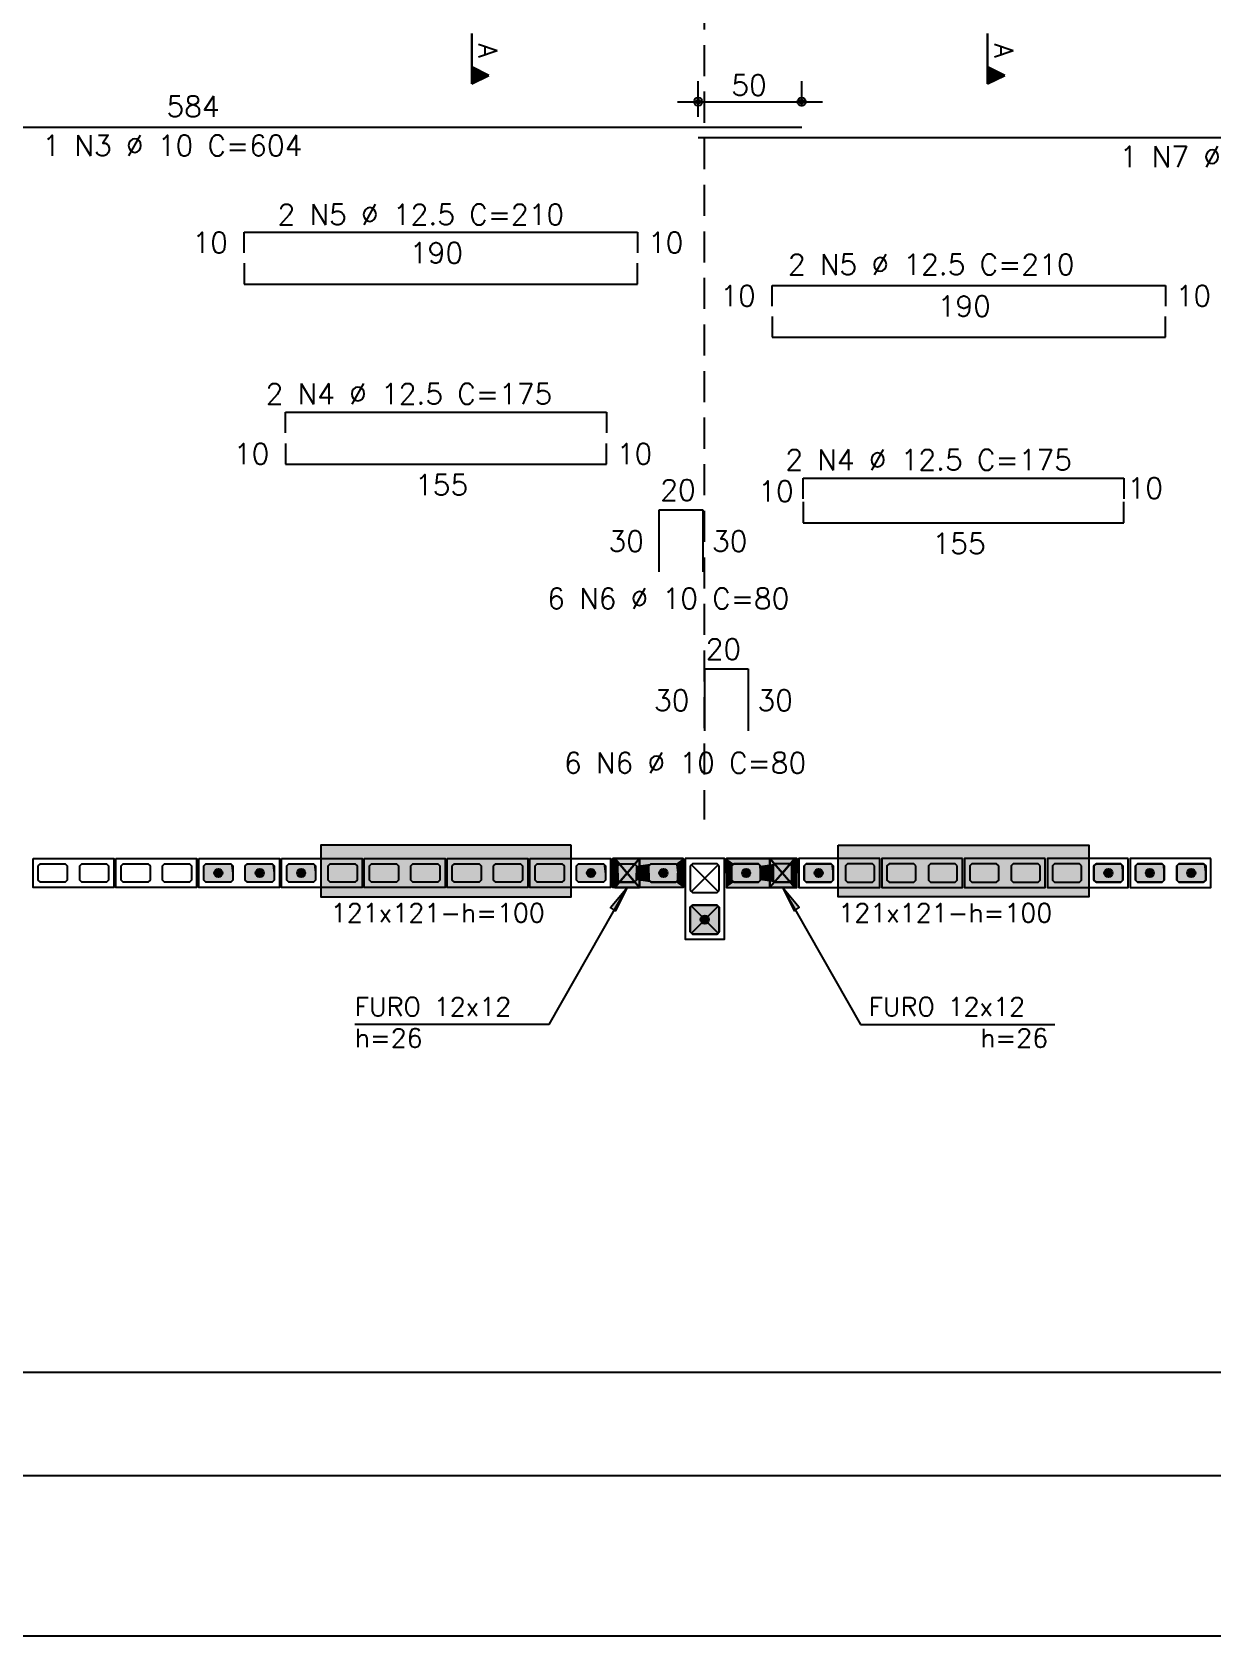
# Model space of a CAD drawing. Extents: x -2 to 121, y -2 to 61.
# Drawn here: x 11.34 to 22.74, y -1.55 to 13.95 of the extents above; entities that cross this region are included whole.
import ezdxf

# ---------------------------------------------------------------- set-up
doc = ezdxf.new("R2010")
doc.units = 0
doc.header["$MEASUREMENT"] = 0
doc.linetypes.add('ESTILO_TQS_0001', pattern=[0.45, 0.3, -0.15])
doc.linetypes.add('HIDDEN', pattern=[0.375, 0.25, -0.125])
doc.layers.get('Defpoints').update_dxf_attribs({"linetype": 'CONTINUOUS'})
for name, color, linetype in [('ARQ_FOLHA', 7, 'CONTINUOUS'), ('PENA_01', 1, 'CONTINUOUS'), ('PENA_02', 2, 'CONTINUOUS'), ('PENA_03', 3, 'CONTINUOUS'), ('PENA_05', 5, 'CONTINUOUS'), ('PENA_09', 254, 'CONTINUOUS'), ('PENA_11', 252, 'CONTINUOUS'), ('PENA_21', 100, 'CONTINUOUS'), ('PENA_23', 50, 'CONTINUOUS')]:
    doc.layers.add(name, color=color, linetype=linetype)
doc.styles.get("Standard").update_dxf_attribs({"font": 'ROMANS.SHX'})

msp = doc.modelspace()

# ---------------------------------------------------------------- linework, layer by layer
at = {"layer": 'ARQ_FOLHA', "color": 1}
for points in [[(0, -0.002497), (118.9, -0.002497), (118.9, 59.397503), (0, 59.397503)], [(2.5, 0.997503), (117.9, 0.997503), (117.9, 58.397503), (2.5, 58.397503)]]:
    msp.add_lwpolyline(points, close=True, dxfattribs=at)
at = {"layer": 'Defpoints', "color": 8, "linetype": 'HIDDEN', "ltscale": 100}
msp.add_lwpolyline([(-1.95, 60.947503), (-1.95, -1.552497), (120.85, -1.552497), (120.85, 60.947503)], close=True, dxfattribs=at)
at = {"layer": 'PENA_01', "linetype": 'ESTILO_TQS_0001'}
msp.add_line((17.83001, 19.220331), (17.83001, 6.337999), dxfattribs=at)
at = {"layer": 'PENA_01', "linetype": 'Continuous'}
for p, q in [((17.773689, 13.127759), (17.773689, 13.473096)), ((18.773652, 13.227802), (18.773652, 13.473096)), ((17.573689, 13.273096), (18.973652, 13.273096)), ((17.967634, 5.899902), (17.707634, 5.639902)), ((17.967634, 5.639902), (17.707634, 5.899902)), ((17.967634, 5.239902), (17.707634, 5.499902)), ((17.967634, 5.499902), (17.707634, 5.239902))]:
    msp.add_line(p, q, dxfattribs=at)
for points in [[(11.397634, 5.889902), (11.417634, 5.909902), (11.657634, 5.909902), (11.677634, 5.889902), (11.677634, 5.749902), (11.657634, 5.729902), (11.417634, 5.729902), (11.397634, 5.749902), (11.397634, 5.889902)], [(11.797634, 5.889902), (11.817634, 5.909902), (12.057634, 5.909902), (12.077634, 5.889902), (12.077634, 5.749902), (12.057634, 5.729902), (11.817634, 5.729902), (11.797634, 5.749902), (11.797634, 5.889902)], [(12.197634, 5.889902), (12.217634, 5.909902), (12.457634, 5.909902), (12.477634, 5.889902), (12.477634, 5.749902), (12.457634, 5.729902), (12.217634, 5.729902), (12.197634, 5.749902), (12.197634, 5.889902)], [(12.597634, 5.889902), (12.617634, 5.909902), (12.857634, 5.909902), (12.877634, 5.889902), (12.877634, 5.749902), (12.857634, 5.729902), (12.617634, 5.729902), (12.597634, 5.749902), (12.597634, 5.889902)], [(12.997634, 5.889902), (13.017634, 5.909902), (13.257634, 5.909902), (13.277634, 5.889902), (13.277634, 5.749902), (13.257634, 5.729902), (13.017634, 5.729902), (12.997634, 5.749902), (12.997634, 5.889902)], [(13.397634, 5.889902), (13.417634, 5.909902), (13.657634, 5.909902), (13.677634, 5.889902), (13.677634, 5.749902), (13.657634, 5.729902), (13.417634, 5.729902), (13.397634, 5.749902), (13.397634, 5.889902)], [(13.797634, 5.889902), (13.817634, 5.909902), (14.057634, 5.909902), (14.077634, 5.889902), (14.077634, 5.749902), (14.057634, 5.729902), (13.817634, 5.729902), (13.797634, 5.749902), (13.797634, 5.889902)], [(14.197634, 5.889902), (14.217634, 5.909902), (14.457634, 5.909902), (14.477634, 5.889902), (14.477634, 5.749902), (14.457634, 5.729902), (14.217634, 5.729902), (14.197634, 5.749902), (14.197634, 5.889902)], [(14.597634, 5.889902), (14.617634, 5.909902), (14.857634, 5.909902), (14.877634, 5.889902), (14.877634, 5.749902), (14.857634, 5.729902), (14.617634, 5.729902), (14.597634, 5.749902), (14.597634, 5.889902)], [(14.997634, 5.889902), (15.017634, 5.909902), (15.257634, 5.909902), (15.277634, 5.889902), (15.277634, 5.749902), (15.257634, 5.729902), (15.017634, 5.729902), (14.997634, 5.749902), (14.997634, 5.889902)], [(15.397634, 5.889902), (15.417634, 5.909902), (15.657634, 5.909902), (15.677634, 5.889902), (15.677634, 5.749902), (15.657634, 5.729902), (15.417634, 5.729902), (15.397634, 5.749902), (15.397634, 5.889902)], [(15.797634, 5.889902), (15.817634, 5.909902), (16.057634, 5.909902), (16.077634, 5.889902), (16.077634, 5.749902), (16.057634, 5.729902), (15.817634, 5.729902), (15.797634, 5.749902), (15.797634, 5.889902)], [(16.197634, 5.889902), (16.217634, 5.909902), (16.457634, 5.909902), (16.477634, 5.889902), (16.477634, 5.749902), (16.457634, 5.729902), (16.217634, 5.729902), (16.197634, 5.749902), (16.197634, 5.889902)], [(16.597634, 5.889902), (16.617634, 5.909902), (16.857634, 5.909902), (16.877634, 5.889902), (16.877634, 5.749902), (16.857634, 5.729902), (16.617634, 5.729902), (16.597634, 5.749902), (16.597634, 5.889902)], [(17.018044, 5.909902), (17.158044, 5.909902), (17.178044, 5.889902), (17.178044, 5.749902), (17.158044, 5.729902), (17.018044, 5.729902), (16.998044, 5.749902), (16.998044, 5.889902), (17.018044, 5.909902)], [(17.318044, 5.909902), (17.558044, 5.909902), (17.578044, 5.889902), (17.578044, 5.749902), (17.558044, 5.729902), (17.318044, 5.729902), (17.298044, 5.749902), (17.298044, 5.889902), (17.318044, 5.909902)], [(18.357223, 5.909902), (18.117223, 5.909902), (18.097223, 5.889902), (18.097223, 5.749902), (18.117223, 5.729902), (18.357223, 5.729902), (18.377223, 5.749902), (18.377223, 5.889902), (18.357223, 5.909902)], [(18.657223, 5.909902), (18.517223, 5.909902), (18.497223, 5.889902), (18.497223, 5.749902), (18.517223, 5.729902), (18.657223, 5.729902), (18.677223, 5.749902), (18.677223, 5.889902), (18.657223, 5.909902)], [(19.077634, 5.889902), (19.057634, 5.909902), (18.817634, 5.909902), (18.797634, 5.889902), (18.797634, 5.749902), (18.817634, 5.729902), (19.057634, 5.729902), (19.077634, 5.749902), (19.077634, 5.889902)], [(19.477634, 5.889902), (19.457634, 5.909902), (19.217634, 5.909902), (19.197634, 5.889902), (19.197634, 5.749902), (19.217634, 5.729902), (19.457634, 5.729902), (19.477634, 5.749902), (19.477634, 5.889902)], [(19.877634, 5.889902), (19.857634, 5.909902), (19.617634, 5.909902), (19.597634, 5.889902), (19.597634, 5.749902), (19.617634, 5.729902), (19.857634, 5.729902), (19.877634, 5.749902), (19.877634, 5.889902)], [(20.277634, 5.889902), (20.257634, 5.909902), (20.017634, 5.909902), (19.997634, 5.889902), (19.997634, 5.749902), (20.017634, 5.729902), (20.257634, 5.729902), (20.277634, 5.749902), (20.277634, 5.889902)], [(20.677634, 5.889902), (20.657634, 5.909902), (20.417634, 5.909902), (20.397634, 5.889902), (20.397634, 5.749902), (20.417634, 5.729902), (20.657634, 5.729902), (20.677634, 5.749902), (20.677634, 5.889902)], [(21.077634, 5.889902), (21.057634, 5.909902), (20.817634, 5.909902), (20.797634, 5.889902), (20.797634, 5.749902), (20.817634, 5.729902), (21.057634, 5.729902), (21.077634, 5.749902), (21.077634, 5.889902)], [(21.477634, 5.889902), (21.457634, 5.909902), (21.217634, 5.909902), (21.197634, 5.889902), (21.197634, 5.749902), (21.217634, 5.729902), (21.457634, 5.729902), (21.477634, 5.749902), (21.477634, 5.889902)], [(21.877634, 5.889902), (21.857634, 5.909902), (21.617634, 5.909902), (21.597634, 5.889902), (21.597634, 5.749902), (21.617634, 5.729902), (21.857634, 5.729902), (21.877634, 5.749902), (21.877634, 5.889902)], [(22.277634, 5.889902), (22.257634, 5.909902), (22.017634, 5.909902), (21.997634, 5.889902), (21.997634, 5.749902), (22.017634, 5.729902), (22.257634, 5.729902), (22.277634, 5.749902), (22.277634, 5.889902)], [(22.677634, 5.889902), (22.657634, 5.909902), (22.417634, 5.909902), (22.397634, 5.889902), (22.397634, 5.749902), (22.417634, 5.729902), (22.657634, 5.729902), (22.677634, 5.749902), (22.677634, 5.889902)]]:
    msp.add_lwpolyline(points, dxfattribs=at)
at = {"layer": 'PENA_02', "linetype": 'Continuous'}
for points in [[(11.347634, 5.959902), (12.127634, 5.959902), (12.127634, 5.679902), (11.347634, 5.679902), (11.347634, 5.959902)], [(12.147634, 5.959902), (12.927634, 5.959902), (12.927634, 5.679902), (12.147634, 5.679902), (12.147634, 5.959902)], [(12.947634, 5.959902), (13.727634, 5.959902), (13.727634, 5.679902), (12.947634, 5.679902), (12.947634, 5.959902)], [(13.747634, 5.959902), (14.527634, 5.959902), (14.527634, 5.679902), (13.747634, 5.679902), (13.747634, 5.959902)], [(14.547634, 5.959902), (15.327634, 5.959902), (15.327634, 5.679902), (14.547634, 5.679902), (14.547634, 5.959902)], [(15.347634, 5.959902), (16.127634, 5.959902), (16.127634, 5.679902), (15.347634, 5.679902), (15.347634, 5.959902)], [(16.147634, 5.959902), (16.927634, 5.959902), (16.927634, 5.679902), (16.147634, 5.679902), (16.147634, 5.959902)], [(16.948044, 5.959902), (17.628044, 5.959902), (17.628044, 5.679902), (16.948044, 5.679902), (16.948044, 5.959902)], [(17.647634, 5.959902), (17.647634, 5.179902), (18.027634, 5.179902), (18.027634, 5.959902), (17.647634, 5.959902)], [(18.727223, 5.959902), (18.047223, 5.959902), (18.047223, 5.679902), (18.727223, 5.679902), (18.727223, 5.959902)], [(19.527634, 5.959902), (18.747634, 5.959902), (18.747634, 5.679902), (19.527634, 5.679902), (19.527634, 5.959902)], [(20.327634, 5.959902), (19.547634, 5.959902), (19.547634, 5.679902), (20.327634, 5.679902), (20.327634, 5.959902)], [(21.127634, 5.959902), (20.347634, 5.959902), (20.347634, 5.679902), (21.127634, 5.679902), (21.127634, 5.959902)], [(21.927634, 5.959902), (21.147634, 5.959902), (21.147634, 5.679902), (21.927634, 5.679902), (21.927634, 5.959902)], [(22.727634, 5.959902), (21.947634, 5.959902), (21.947634, 5.679902), (22.727634, 5.679902), (22.727634, 5.959902)]]:
    msp.add_lwpolyline(points, dxfattribs=at)
at = {"layer": 'PENA_02', "linetype": 'ESTILO_TQS_0001'}
for points in [[(17.717634, 5.909902), (17.697634, 5.889902), (17.697634, 5.649902), (17.717634, 5.629902), (17.957634, 5.629902), (17.977634, 5.649902), (17.977634, 5.889902), (17.957634, 5.909902), (17.717634, 5.909902)], [(17.717634, 5.509902), (17.697634, 5.489902), (17.697634, 5.249902), (17.717634, 5.229902), (17.957634, 5.229902), (17.977634, 5.249902), (17.977634, 5.489902), (17.957634, 5.509902), (17.717634, 5.509902)]]:
    msp.add_lwpolyline(points, dxfattribs=at)
at = {"layer": 'PENA_02', "linetype": 'Continuous'}
for centre, radius in [((17.773689, 13.273096), 0.04), ((17.773689, 13.273096), 0.02), ((18.773652, 13.273096), 0.04), ((18.773652, 13.273096), 0.02)]:
    msp.add_circle(centre, radius, dxfattribs=at)
at = {"layer": 'PENA_03', "linetype": 'Continuous'}
for p, q in [((15.585402, 13.93109), (15.585402, 13.444708)), ((15.586098, 13.610293), (15.586098, 13.93109)), ((20.56949, 13.93109), (20.56949, 13.444708)), ((20.570186, 13.610293), (20.570186, 13.93109)), ((15.585402, 13.444708), (15.751335, 13.527674)), ((15.751335, 13.527674), (15.586097, 13.610293)), ((15.586097, 13.445836), (15.749774, 13.527674)), ((15.586098, 13.445836), (15.586098, 13.609513)), ((15.749774, 13.527674), (15.586098, 13.609513)), ((15.598166, 13.45109), (15.598166, 13.604259)), ((15.61093, 13.457472), (15.61093, 13.597877)), ((15.623694, 13.463854), (15.623694, 13.591495)), ((15.636458, 13.470236), (15.636458, 13.585113)), ((15.649222, 13.476618), (15.649222, 13.578731)), ((15.661986, 13.483), (15.661986, 13.572349)), ((15.67475, 13.489382), (15.67475, 13.565967)), ((15.687514, 13.495764), (15.687514, 13.559585)), ((15.700278, 13.502146), (15.700278, 13.553203)), ((15.713042, 13.508528), (15.713042, 13.546821)), ((15.725807, 13.51491), (15.725807, 13.540439)), ((15.738571, 13.521292), (15.738571, 13.534056)), ((20.56949, 13.444708), (20.735423, 13.527674)), ((20.735423, 13.527674), (20.570185, 13.610293)), ((20.570185, 13.445836), (20.733862, 13.527674)), ((20.570186, 13.445836), (20.570186, 13.609513)), ((20.733862, 13.527674), (20.570186, 13.609513)), ((20.582254, 13.45109), (20.582254, 13.604259)), ((20.595018, 13.457472), (20.595018, 13.597877)), ((20.607782, 13.463854), (20.607782, 13.591495)), ((20.620546, 13.470236), (20.620546, 13.585113)), ((20.63331, 13.476618), (20.63331, 13.578731)), ((20.646074, 13.483), (20.646074, 13.572349)), ((20.658838, 13.489382), (20.658838, 13.565967)), ((20.671602, 13.495764), (20.671602, 13.559585)), ((20.684366, 13.502146), (20.684366, 13.553203)), ((20.69713, 13.508528), (20.69713, 13.546821)), ((20.709895, 13.51491), (20.709895, 13.540439)), ((20.722659, 13.521292), (20.722659, 13.534056)), ((18.773652, 13.027802), (18.773652, 13.027802)), ((17.773689, 12.927759), (17.773689, 12.927759)), ((16.967405, 5.959903), (17.207405, 5.679902)), ((17.207405, 5.959903), (16.967405, 5.6799)), ((17.208044, 5.959902), (16.968044, 5.679902)), ((17.208045, 5.679131), (16.968044, 5.959902)), ((16.968044, 5.959902), (17.208044, 5.679901)), ((17.208044, 5.959902), (16.968044, 5.679899)), ((18.466583, 5.959903), (18.706583, 5.679902)), ((18.706583, 5.959903), (18.466583, 5.6799)), ((18.707222, 5.959902), (18.467222, 5.679902)), ((18.707223, 5.679131), (18.467222, 5.959902)), ((18.467222, 5.959902), (18.707222, 5.679901)), ((18.707222, 5.959902), (18.467222, 5.679899)), ((16.334691, 4.357301), (17.088104, 5.679201)), ((18.587162, 5.679201), (19.340575, 4.357301)), ((16.334691, 4.357301), (14.455304, 4.357301)), ((19.340575, 4.357301), (21.219963, 4.357301))]:
    msp.add_line(p, q, dxfattribs=at)
for points in [[(13.277634, 5.749902), (13.257634, 5.729902), (13.017634, 5.729902), (12.997634, 5.749902), (12.997634, 5.889902), (13.017634, 5.909902), (13.257634, 5.909902), (13.277634, 5.889902), (13.277634, 5.749902)], [(13.677634, 5.749902), (13.657634, 5.729902), (13.417634, 5.729902), (13.397634, 5.749902), (13.397634, 5.889902), (13.417634, 5.909902), (13.657634, 5.909902), (13.677634, 5.889902), (13.677634, 5.749902)], [(14.077634, 5.749902), (14.057634, 5.729902), (13.817634, 5.729902), (13.797634, 5.749902), (13.797634, 5.889902), (13.817634, 5.909902), (14.057634, 5.909902), (14.077634, 5.889902), (14.077634, 5.749902)], [(16.877634, 5.749902), (16.857634, 5.729902), (16.617634, 5.729902), (16.597634, 5.749902), (16.597634, 5.889902), (16.617634, 5.909902), (16.857634, 5.909902), (16.877634, 5.889902), (16.877634, 5.749902)], [(16.967405, 5.959903), (17.207405, 5.959903), (17.207405, 5.679902), (16.967405, 5.6799), (16.967405, 5.959903)], [(16.968044, 5.959902), (17.208044, 5.959902), (17.208045, 5.679131), (16.968045, 5.679131), (16.968044, 5.959902)], [(16.968044, 5.959902), (17.208044, 5.959902), (17.208044, 5.679901), (16.968044, 5.679899), (16.968044, 5.959902)], [(17.578044, 5.749902), (17.558044, 5.729902), (17.318044, 5.729902), (17.298044, 5.749902), (17.298044, 5.889902), (17.318044, 5.909902), (17.558044, 5.909902), (17.578044, 5.889902), (17.578044, 5.749902)], [(18.377223, 5.749902), (18.357223, 5.729902), (18.117223, 5.729902), (18.097223, 5.749902), (18.097223, 5.889902), (18.117223, 5.909902), (18.357223, 5.909902), (18.377223, 5.889902), (18.377223, 5.749902)], [(18.466583, 5.959903), (18.706583, 5.959903), (18.706583, 5.679902), (18.466583, 5.6799), (18.466583, 5.959903)], [(18.467222, 5.959902), (18.707222, 5.959902), (18.707223, 5.679131), (18.467223, 5.679131), (18.467222, 5.959902)], [(18.467222, 5.959902), (18.707222, 5.959902), (18.707222, 5.679901), (18.467222, 5.679899), (18.467222, 5.959902)], [(19.077634, 5.749902), (19.057634, 5.729902), (18.817634, 5.729902), (18.797634, 5.749902), (18.797634, 5.889902), (18.817634, 5.909902), (19.057634, 5.909902), (19.077634, 5.889902), (19.077634, 5.749902)], [(21.877634, 5.749902), (21.857634, 5.729902), (21.617634, 5.729902), (21.597634, 5.749902), (21.597634, 5.889902), (21.617634, 5.909902), (21.857634, 5.909902), (21.877634, 5.889902), (21.877634, 5.749902)], [(22.277634, 5.749902), (22.257634, 5.729902), (22.017634, 5.729902), (21.997634, 5.749902), (21.997634, 5.889902), (22.017634, 5.909902), (22.257634, 5.909902), (22.277634, 5.889902), (22.277634, 5.749902)], [(22.677634, 5.749902), (22.657634, 5.729902), (22.417634, 5.729902), (22.397634, 5.749902), (22.397634, 5.889902), (22.417634, 5.909902), (22.657634, 5.909902), (22.677634, 5.889902), (22.677634, 5.749902)], [(17.088104, 5.679201), (16.97344, 5.455141), (16.924941, 5.487554), (17.088104, 5.679201)], [(18.587162, 5.679201), (18.701826, 5.455141), (18.750325, 5.487554), (18.587162, 5.679201)], [(17.977634, 5.249902), (17.957634, 5.229902), (17.717634, 5.229902), (17.697634, 5.249902), (17.697634, 5.489902), (17.717634, 5.509902), (17.957634, 5.509902), (17.977634, 5.489902), (17.977634, 5.249902)]]:
    msp.add_lwpolyline(points, dxfattribs=at)
for centre in [(13.137634, 5.819902), (13.537634, 5.819902), (13.937634, 5.819902), (16.737634, 5.819902), (17.438044, 5.819902), (18.237223, 5.819902), (18.937634, 5.819902), (21.737634, 5.819902), (22.137634, 5.819902), (22.537634, 5.819902), (17.837634, 5.369902)]:
    msp.add_circle(centre, 0.04, dxfattribs=at)
for points in [[(13.177634, 5.819902), (13.117634, 5.854543), (13.100046, 5.833583)], [(13.177634, 5.819902), (13.100046, 5.833583), (13.100046, 5.806221)], [(13.177634, 5.819902), (13.100046, 5.806221), (13.117634, 5.785261)], [(13.177634, 5.819902), (13.14458, 5.859294), (13.117634, 5.854543)], [(13.177634, 5.819902), (13.117634, 5.785261), (13.14458, 5.78051)], [(13.177634, 5.819902), (13.168275, 5.845613), (13.14458, 5.859294)], [(13.177634, 5.819902), (13.14458, 5.78051), (13.168275, 5.79419)], [(13.177634, 5.819902), (13.168275, 5.79419), (13.177634, 5.819902)], [(13.577634, 5.819902), (13.517634, 5.854543), (13.500046, 5.833583)], [(13.577634, 5.819902), (13.500046, 5.833583), (13.500046, 5.806221)], [(13.577634, 5.819902), (13.500046, 5.806221), (13.517634, 5.785261)], [(13.577634, 5.819902), (13.54458, 5.859294), (13.517634, 5.854543)], [(13.577634, 5.819902), (13.517634, 5.785261), (13.54458, 5.78051)], [(13.577634, 5.819902), (13.568275, 5.845613), (13.54458, 5.859294)], [(13.577634, 5.819902), (13.54458, 5.78051), (13.568275, 5.79419)], [(13.577634, 5.819902), (13.568275, 5.79419), (13.577634, 5.819902)], [(13.977634, 5.819902), (13.917634, 5.854543), (13.900046, 5.833583)], [(13.977634, 5.819902), (13.900046, 5.833583), (13.900046, 5.806221)], [(13.977634, 5.819902), (13.900046, 5.806221), (13.917634, 5.785261)], [(13.977634, 5.819902), (13.94458, 5.859294), (13.917634, 5.854543)], [(13.977634, 5.819902), (13.917634, 5.785261), (13.94458, 5.78051)], [(13.977634, 5.819902), (13.968275, 5.845613), (13.94458, 5.859294)], [(13.977634, 5.819902), (13.94458, 5.78051), (13.968275, 5.79419)], [(13.977634, 5.819902), (13.968275, 5.79419), (13.977634, 5.819902)], [(16.777634, 5.819902), (16.717634, 5.854543), (16.700046, 5.833583)], [(16.777634, 5.819902), (16.700046, 5.833583), (16.700046, 5.806221)], [(16.777634, 5.819902), (16.700046, 5.806221), (16.717634, 5.785261)], [(16.777634, 5.819902), (16.74458, 5.859294), (16.717634, 5.854543)], [(16.777634, 5.819902), (16.717634, 5.785261), (16.74458, 5.78051)], [(16.777634, 5.819902), (16.768275, 5.845613), (16.74458, 5.859294)], [(16.777634, 5.819902), (16.74458, 5.78051), (16.768275, 5.79419)], [(16.777634, 5.819902), (16.768275, 5.79419), (16.777634, 5.819902)], [(17.478044, 5.819902), (17.418044, 5.854543), (17.400457, 5.833583)], [(17.478044, 5.819902), (17.400457, 5.833583), (17.400457, 5.806221)], [(17.478044, 5.819902), (17.400457, 5.806221), (17.418044, 5.785261)], [(17.478044, 5.819902), (17.44499, 5.859294), (17.418044, 5.854543)], [(17.478044, 5.819902), (17.418044, 5.785261), (17.44499, 5.78051)], [(17.478044, 5.819902), (17.468686, 5.845613), (17.44499, 5.859294)], [(17.478044, 5.819902), (17.44499, 5.78051), (17.468686, 5.79419)], [(17.478044, 5.819902), (17.468686, 5.79419), (17.478044, 5.819902)], [(18.277223, 5.819902), (18.217223, 5.854543), (18.199635, 5.833583)], [(18.277223, 5.819902), (18.199635, 5.833583), (18.199635, 5.806221)], [(18.277223, 5.819902), (18.199635, 5.806221), (18.217223, 5.785261)], [(18.277223, 5.819902), (18.244169, 5.859294), (18.217223, 5.854543)], [(18.277223, 5.819902), (18.217223, 5.785261), (18.244169, 5.78051)], [(18.277223, 5.819902), (18.267865, 5.845613), (18.244169, 5.859294)], [(18.277223, 5.819902), (18.244169, 5.78051), (18.267865, 5.79419)], [(18.277223, 5.819902), (18.267865, 5.79419), (18.277223, 5.819902)], [(18.977634, 5.819902), (18.917634, 5.854543), (18.900046, 5.833583)], [(18.977634, 5.819902), (18.900046, 5.833583), (18.900046, 5.806221)], [(18.977634, 5.819902), (18.900046, 5.806221), (18.917634, 5.785261)], [(18.977634, 5.819902), (18.94458, 5.859294), (18.917634, 5.854543)], [(18.977634, 5.819902), (18.917634, 5.785261), (18.94458, 5.78051)], [(18.977634, 5.819902), (18.968275, 5.845613), (18.94458, 5.859294)], [(18.977634, 5.819902), (18.94458, 5.78051), (18.968275, 5.79419)], [(18.977634, 5.819902), (18.968275, 5.79419), (18.977634, 5.819902)], [(21.777634, 5.819902), (21.717634, 5.854543), (21.700046, 5.833583)], [(21.777634, 5.819902), (21.700046, 5.833583), (21.700046, 5.806221)], [(21.777634, 5.819902), (21.700046, 5.806221), (21.717634, 5.785261)], [(21.777634, 5.819902), (21.74458, 5.859294), (21.717634, 5.854543)], [(21.777634, 5.819902), (21.717634, 5.785261), (21.74458, 5.78051)], [(21.777634, 5.819902), (21.768275, 5.845613), (21.74458, 5.859294)], [(21.777634, 5.819902), (21.74458, 5.78051), (21.768275, 5.79419)], [(21.777634, 5.819902), (21.768275, 5.79419), (21.777634, 5.819902)], [(22.177634, 5.819902), (22.117634, 5.854543), (22.100046, 5.833583)], [(22.177634, 5.819902), (22.100046, 5.833583), (22.100046, 5.806221)], [(22.177634, 5.819902), (22.100046, 5.806221), (22.117634, 5.785261)], [(22.177634, 5.819902), (22.14458, 5.859294), (22.117634, 5.854543)], [(22.177634, 5.819902), (22.117634, 5.785261), (22.14458, 5.78051)], [(22.177634, 5.819902), (22.168275, 5.845613), (22.14458, 5.859294)], [(22.177634, 5.819902), (22.14458, 5.78051), (22.168275, 5.79419)], [(22.177634, 5.819902), (22.168275, 5.79419), (22.177634, 5.819902)], [(22.577634, 5.819902), (22.517634, 5.854543), (22.500046, 5.833583)], [(22.577634, 5.819902), (22.500046, 5.833583), (22.500046, 5.806221)], [(22.577634, 5.819902), (22.500046, 5.806221), (22.517634, 5.785261)], [(22.577634, 5.819902), (22.54458, 5.859294), (22.517634, 5.854543)], [(22.577634, 5.819902), (22.517634, 5.785261), (22.54458, 5.78051)], [(22.577634, 5.819902), (22.568275, 5.845613), (22.54458, 5.859294)], [(22.577634, 5.819902), (22.54458, 5.78051), (22.568275, 5.79419)], [(22.577634, 5.819902), (22.568275, 5.79419), (22.577634, 5.819902)], [(17.088104, 5.679201), (16.97344, 5.455141), (16.924941, 5.487554)], [(17.088104, 5.679201), (16.924941, 5.487554), (17.088104, 5.679201)], [(18.587162, 5.679201), (18.701826, 5.455141), (18.750325, 5.487554)], [(18.587162, 5.679201), (18.750325, 5.487554), (18.587162, 5.679201)], [(17.877634, 5.369902), (17.817634, 5.404543), (17.800046, 5.383583)], [(17.877634, 5.369902), (17.800046, 5.383583), (17.800046, 5.356221)], [(17.877634, 5.369902), (17.800046, 5.356221), (17.817634, 5.335261)], [(17.877634, 5.369902), (17.84458, 5.409294), (17.817634, 5.404543)], [(17.877634, 5.369902), (17.817634, 5.335261), (17.84458, 5.33051)], [(17.877634, 5.369902), (17.868275, 5.395613), (17.84458, 5.409294)], [(17.877634, 5.369902), (17.84458, 5.33051), (17.868275, 5.34419)], [(17.877634, 5.369902), (17.868275, 5.34419), (17.877634, 5.369902)]]:
    msp.add_solid(points, dxfattribs=at)
at = {"layer": 'PENA_05', "linetype": 'Continuous'}
for p, q in [((7.098664, 13.027377), (18.773652, 13.027802)), ((17.773689, 12.927759), (28.6275, 12.928154)), ((13.387634, 11.811581), (13.387634, 12.011581)), ((13.387634, 12.011581), (17.188044, 12.011581)), ((17.188044, 12.011581), (17.188044, 11.811581)), ((13.387634, 11.711581), (13.387634, 11.511581)), ((17.188044, 11.511581), (17.188044, 11.711581)), ((13.387634, 11.511581), (17.188044, 11.511581)), ((18.487223, 11.297289), (18.487223, 11.497289)), ((18.487223, 11.497289), (22.287634, 11.497289)), ((22.287634, 11.497289), (22.287634, 11.297289)), ((18.487223, 11.197289), (18.487223, 10.997289)), ((22.287634, 10.997289), (22.287634, 11.197289)), ((18.487223, 10.997289), (22.287634, 10.997289)), ((13.787634, 10.072562), (13.787634, 10.272562)), ((13.787634, 10.272562), (16.887634, 10.272562)), ((16.887634, 10.272562), (16.887634, 10.072562)), ((13.787634, 9.970558), (13.787634, 9.770558)), ((16.887634, 9.770558), (16.887634, 9.970558)), ((13.787634, 9.770558), (16.887634, 9.770558)), ((18.787843, 9.436321), (18.787843, 9.636321)), ((18.787843, 9.636321), (21.887843, 9.636321)), ((21.887843, 9.636321), (21.887843, 9.436321)), ((17.397199, 8.730816), (17.397199, 9.330816)), ((17.397199, 9.330816), (17.817199, 9.330816)), ((17.817199, 9.330816), (17.817199, 8.730816)), ((18.787634, 9.405305), (18.787634, 9.205305)), ((21.887634, 9.205305), (21.887634, 9.405305)), ((18.787634, 9.205305), (21.887634, 9.205305)), ((17.836426, 7.193523), (17.836426, 7.793523)), ((17.836426, 7.793523), (18.256426, 7.793523)), ((18.256426, 7.793523), (18.256426, 7.193523))]:
    msp.add_line(p, q, dxfattribs=at)
at = {"layer": 'PENA_09', "linetype": 'Continuous'}
for points in [[(17.087879, 5.81971), (17.208044, 5.959902), (16.968044, 5.959902), (17.087879, 5.81971)], [(16.968045, 5.679903), (17.087879, 5.81971), (16.968044, 5.959902), (16.968045, 5.679903)], [(17.208045, 5.679131), (17.208044, 5.959902), (17.087879, 5.81971), (17.208045, 5.679131)], [(18.587057, 5.81971), (18.707222, 5.959902), (18.467222, 5.959902), (18.587057, 5.81971)], [(18.467223, 5.679903), (18.587057, 5.81971), (18.467222, 5.959902), (18.467223, 5.679903)], [(18.707223, 5.679131), (18.707222, 5.959902), (18.587057, 5.81971), (18.707223, 5.679131)], [(17.087879, 5.81971), (16.968045, 5.679903), (16.968045, 5.679131), (17.208045, 5.679131), (17.087879, 5.81971)], [(18.587057, 5.81971), (18.467223, 5.679903), (18.467223, 5.679131), (18.707223, 5.679131), (18.587057, 5.81971)]]:
    msp.add_lwpolyline(points, dxfattribs=at)
for points in [[(17.087879, 5.81971), (17.208044, 5.959902), (16.968044, 5.959902)], [(17.087879, 5.81971), (16.968044, 5.959902), (17.087879, 5.81971)], [(16.968045, 5.679903), (17.087879, 5.81971), (16.968044, 5.959902)], [(16.968045, 5.679903), (16.968044, 5.959902), (16.968045, 5.679903)], [(17.208045, 5.679131), (17.208044, 5.959902), (17.087879, 5.81971)], [(18.587057, 5.81971), (18.707222, 5.959902), (18.467222, 5.959902)], [(18.587057, 5.81971), (18.467222, 5.959902), (18.587057, 5.81971)], [(18.467223, 5.679903), (18.587057, 5.81971), (18.467222, 5.959902)], [(18.467223, 5.679903), (18.467222, 5.959902), (18.467223, 5.679903)], [(18.707223, 5.679131), (18.707222, 5.959902), (18.587057, 5.81971)], [(17.087879, 5.81971), (16.968045, 5.679903), (16.968045, 5.679903)], [(17.087879, 5.81971), (16.968045, 5.679903), (17.208045, 5.679131)], [(17.208045, 5.679131), (17.087879, 5.81971), (17.208045, 5.679131)], [(17.087879, 5.81971), (17.208045, 5.679131), (17.087879, 5.81971)], [(18.587057, 5.81971), (18.467223, 5.679903), (18.467223, 5.679903)], [(18.587057, 5.81971), (18.467223, 5.679903), (18.707223, 5.679131)], [(18.707223, 5.679131), (18.587057, 5.81971), (18.707223, 5.679131)], [(18.587057, 5.81971), (18.707223, 5.679131), (18.587057, 5.81971)]]:
    msp.add_solid(points, dxfattribs=at)
at = {"layer": 'PENA_11', "linetype": 'Continuous'}
for points in [[(13.277634, 5.749902), (12.997634, 5.889902), (13.017634, 5.909902)], [(13.277634, 5.749902), (12.997634, 5.749902), (12.997634, 5.889902)], [(13.277634, 5.749902), (13.017634, 5.909902), (13.257634, 5.909902)], [(13.277634, 5.749902), (13.257634, 5.909902), (13.277634, 5.889902)], [(13.277634, 5.749902), (13.277634, 5.889902), (13.277634, 5.749902)], [(13.677634, 5.749902), (13.397634, 5.889902), (13.417634, 5.909902)], [(13.677634, 5.749902), (13.397634, 5.749902), (13.397634, 5.889902)], [(13.677634, 5.749902), (13.417634, 5.909902), (13.657634, 5.909902)], [(13.677634, 5.749902), (13.657634, 5.909902), (13.677634, 5.889902)], [(13.677634, 5.749902), (13.677634, 5.889902), (13.677634, 5.749902)], [(14.077634, 5.749902), (13.797634, 5.889902), (13.817634, 5.909902)], [(14.077634, 5.749902), (13.797634, 5.749902), (13.797634, 5.889902)], [(14.077634, 5.749902), (13.817634, 5.909902), (14.057634, 5.909902)], [(14.077634, 5.749902), (14.057634, 5.909902), (14.077634, 5.889902)], [(14.077634, 5.749902), (14.077634, 5.889902), (14.077634, 5.749902)], [(16.877634, 5.749902), (16.597634, 5.889902), (16.617634, 5.909902)], [(16.877634, 5.749902), (16.597634, 5.749902), (16.597634, 5.889902)], [(16.877634, 5.749902), (16.617634, 5.909902), (16.857634, 5.909902)], [(16.877634, 5.749902), (16.857634, 5.909902), (16.877634, 5.889902)], [(16.877634, 5.749902), (16.877634, 5.889902), (16.877634, 5.749902)], [(17.578044, 5.749902), (17.298044, 5.889902), (17.318044, 5.909902)], [(17.578044, 5.749902), (17.298044, 5.749902), (17.298044, 5.889902)], [(17.578044, 5.749902), (17.318044, 5.909902), (17.558044, 5.909902)], [(17.578044, 5.749902), (17.558044, 5.909902), (17.578044, 5.889902)], [(17.578044, 5.749902), (17.578044, 5.889902), (17.578044, 5.749902)], [(18.377223, 5.749902), (18.097223, 5.889902), (18.117223, 5.909902)], [(18.377223, 5.749902), (18.097223, 5.749902), (18.097223, 5.889902)], [(18.377223, 5.749902), (18.117223, 5.909902), (18.357223, 5.909902)], [(18.377223, 5.749902), (18.357223, 5.909902), (18.377223, 5.889902)], [(18.377223, 5.749902), (18.377223, 5.889902), (18.377223, 5.749902)], [(19.077634, 5.749902), (18.797634, 5.889902), (18.817634, 5.909902)], [(19.077634, 5.749902), (18.797634, 5.749902), (18.797634, 5.889902)], [(19.077634, 5.749902), (18.817634, 5.909902), (19.057634, 5.909902)], [(19.077634, 5.749902), (19.057634, 5.909902), (19.077634, 5.889902)], [(19.077634, 5.749902), (19.077634, 5.889902), (19.077634, 5.749902)], [(21.877634, 5.749902), (21.597634, 5.889902), (21.617634, 5.909902)], [(21.877634, 5.749902), (21.597634, 5.749902), (21.597634, 5.889902)], [(21.877634, 5.749902), (21.617634, 5.909902), (21.857634, 5.909902)], [(21.877634, 5.749902), (21.857634, 5.909902), (21.877634, 5.889902)], [(21.877634, 5.749902), (21.877634, 5.889902), (21.877634, 5.749902)], [(22.277634, 5.749902), (21.997634, 5.889902), (22.017634, 5.909902)], [(22.277634, 5.749902), (21.997634, 5.749902), (21.997634, 5.889902)], [(22.277634, 5.749902), (22.017634, 5.909902), (22.257634, 5.909902)], [(22.277634, 5.749902), (22.257634, 5.909902), (22.277634, 5.889902)], [(22.277634, 5.749902), (22.277634, 5.889902), (22.277634, 5.749902)], [(22.677634, 5.749902), (22.397634, 5.889902), (22.417634, 5.909902)], [(22.677634, 5.749902), (22.397634, 5.749902), (22.397634, 5.889902)], [(22.677634, 5.749902), (22.417634, 5.909902), (22.657634, 5.909902)], [(22.677634, 5.749902), (22.657634, 5.909902), (22.677634, 5.889902)], [(22.677634, 5.749902), (22.677634, 5.889902), (22.677634, 5.749902)], [(13.277634, 5.749902), (13.017634, 5.729902), (12.997634, 5.749902)], [(13.277634, 5.749902), (13.257634, 5.729902), (13.017634, 5.729902)], [(13.677634, 5.749902), (13.417634, 5.729902), (13.397634, 5.749902)], [(13.677634, 5.749902), (13.657634, 5.729902), (13.417634, 5.729902)], [(14.077634, 5.749902), (13.817634, 5.729902), (13.797634, 5.749902)], [(14.077634, 5.749902), (14.057634, 5.729902), (13.817634, 5.729902)], [(16.877634, 5.749902), (16.617634, 5.729902), (16.597634, 5.749902)], [(16.877634, 5.749902), (16.857634, 5.729902), (16.617634, 5.729902)], [(17.578044, 5.749902), (17.318044, 5.729902), (17.298044, 5.749902)], [(17.578044, 5.749902), (17.558044, 5.729902), (17.318044, 5.729902)], [(18.377223, 5.749902), (18.117223, 5.729902), (18.097223, 5.749902)], [(18.377223, 5.749902), (18.357223, 5.729902), (18.117223, 5.729902)], [(19.077634, 5.749902), (18.817634, 5.729902), (18.797634, 5.749902)], [(19.077634, 5.749902), (19.057634, 5.729902), (18.817634, 5.729902)], [(21.877634, 5.749902), (21.617634, 5.729902), (21.597634, 5.749902)], [(21.877634, 5.749902), (21.857634, 5.729902), (21.617634, 5.729902)], [(22.277634, 5.749902), (22.017634, 5.729902), (21.997634, 5.749902)], [(22.277634, 5.749902), (22.257634, 5.729902), (22.017634, 5.729902)], [(22.677634, 5.749902), (22.417634, 5.729902), (22.397634, 5.749902)], [(22.677634, 5.749902), (22.657634, 5.729902), (22.417634, 5.729902)], [(17.977634, 5.249902), (17.697634, 5.489902), (17.717634, 5.509902)], [(17.977634, 5.249902), (17.697634, 5.249902), (17.697634, 5.489902)], [(17.977634, 5.249902), (17.717634, 5.509902), (17.957634, 5.509902)], [(17.977634, 5.249902), (17.957634, 5.509902), (17.977634, 5.489902)], [(17.977634, 5.249902), (17.977634, 5.489902), (17.977634, 5.249902)], [(17.977634, 5.249902), (17.717634, 5.229902), (17.697634, 5.249902)], [(17.977634, 5.249902), (17.957634, 5.229902), (17.717634, 5.229902)]]:
    msp.add_solid(points, dxfattribs=at)
at = {"layer": 'PENA_21', "linetype": 'Continuous'}
for points in [[(16.948044, 5.819902), (16.998044, 5.819902), (16.998044, 5.889902), (17.018044, 5.909902), (17.158044, 5.909902), (17.178044, 5.889902), (17.178044, 5.819902), (17.298044, 5.819902), (17.298044, 5.889902), (17.318044, 5.909902), (17.558044, 5.909902), (17.578044, 5.889902), (17.578044, 5.819902), (17.628044, 5.819902), (17.628044, 5.959902), (16.948044, 5.959902), (16.948044, 5.819902)], [(18.727223, 5.819902), (18.677223, 5.819902), (18.677223, 5.889902), (18.657223, 5.909902), (18.517223, 5.909902), (18.497223, 5.889902), (18.497223, 5.819902), (18.377223, 5.819902), (18.377223, 5.889902), (18.357223, 5.909902), (18.117223, 5.909902), (18.097223, 5.889902), (18.097223, 5.819902), (18.047223, 5.819902), (18.047223, 5.959902), (18.727223, 5.959902), (18.727223, 5.819902)], [(16.948044, 5.819902), (16.998044, 5.819902), (16.998044, 5.749902), (17.018044, 5.729902), (17.158044, 5.729902), (17.178044, 5.749902), (17.178044, 5.819902), (17.298044, 5.819902), (17.298044, 5.749902), (17.318044, 5.729902), (17.558044, 5.729902), (17.578044, 5.749902), (17.578044, 5.819902), (17.628044, 5.819902), (17.628044, 5.679902), (16.948044, 5.679902), (16.948044, 5.819902)], [(18.727223, 5.819902), (18.677223, 5.819902), (18.677223, 5.749902), (18.657223, 5.729902), (18.517223, 5.729902), (18.497223, 5.749902), (18.497223, 5.819902), (18.377223, 5.819902), (18.377223, 5.749902), (18.357223, 5.729902), (18.117223, 5.729902), (18.097223, 5.749902), (18.097223, 5.819902), (18.047223, 5.819902), (18.047223, 5.679902), (18.727223, 5.679902), (18.727223, 5.819902)]]:
    msp.add_lwpolyline(points, dxfattribs=at)
for points in [[(17.628044, 5.959902), (16.948044, 5.959902), (17.018044, 5.909902)], [(16.948044, 5.959902), (16.948044, 5.819902), (16.998044, 5.819902)], [(16.948044, 5.959902), (16.998044, 5.819902), (16.998044, 5.889902)], [(16.948044, 5.959902), (16.998044, 5.889902), (17.018044, 5.909902)], [(17.628044, 5.959902), (17.018044, 5.909902), (17.158044, 5.909902)], [(17.628044, 5.959902), (17.158044, 5.909902), (17.178044, 5.889902)], [(17.628044, 5.959902), (17.178044, 5.889902), (17.318044, 5.909902)], [(17.178044, 5.889902), (17.298044, 5.889902), (17.318044, 5.909902)], [(17.178044, 5.889902), (17.178044, 5.819902), (17.298044, 5.819902)], [(17.178044, 5.889902), (17.298044, 5.819902), (17.298044, 5.889902)], [(17.628044, 5.959902), (17.318044, 5.909902), (17.558044, 5.909902)], [(17.628044, 5.959902), (17.558044, 5.909902), (17.578044, 5.889902)], [(17.628044, 5.959902), (17.578044, 5.889902), (17.628044, 5.819902)], [(17.628044, 5.819902), (17.578044, 5.889902), (17.578044, 5.819902)], [(18.727223, 5.959902), (18.117223, 5.909902), (18.047223, 5.959902)], [(18.117223, 5.909902), (18.097223, 5.889902), (18.047223, 5.959902)], [(18.047223, 5.959902), (18.097223, 5.889902), (18.047223, 5.819902)], [(18.097223, 5.889902), (18.097223, 5.819902), (18.047223, 5.819902)], [(18.357223, 5.909902), (18.117223, 5.909902), (18.727223, 5.959902)], [(18.377223, 5.889902), (18.357223, 5.909902), (18.727223, 5.959902)], [(18.727223, 5.959902), (18.517223, 5.909902), (18.377223, 5.889902)], [(18.377223, 5.819902), (18.377223, 5.889902), (18.517223, 5.909902)], [(18.377223, 5.819902), (18.517223, 5.909902), (18.497223, 5.889902)], [(18.377223, 5.819902), (18.497223, 5.889902), (18.497223, 5.819902)], [(18.727223, 5.959902), (18.657223, 5.909902), (18.517223, 5.909902)], [(18.727223, 5.959902), (18.677223, 5.889902), (18.657223, 5.909902)], [(18.727223, 5.959902), (18.727223, 5.819902), (18.677223, 5.819902)], [(18.727223, 5.959902), (18.677223, 5.819902), (18.677223, 5.889902)], [(16.948044, 5.679902), (16.948044, 5.819902), (16.998044, 5.819902)], [(16.948044, 5.679902), (16.998044, 5.819902), (16.998044, 5.749902)], [(16.948044, 5.679902), (16.998044, 5.749902), (17.018044, 5.729902)], [(17.628044, 5.679902), (17.158044, 5.729902), (17.178044, 5.749902)], [(17.178044, 5.749902), (17.178044, 5.819902), (17.298044, 5.819902)], [(17.178044, 5.749902), (17.298044, 5.819902), (17.298044, 5.749902)], [(17.628044, 5.679902), (17.178044, 5.749902), (17.318044, 5.729902)], [(17.178044, 5.749902), (17.298044, 5.749902), (17.318044, 5.729902)], [(17.628044, 5.679902), (17.558044, 5.729902), (17.578044, 5.749902)], [(17.628044, 5.679902), (17.578044, 5.749902), (17.628044, 5.819902)], [(17.628044, 5.819902), (17.578044, 5.749902), (17.578044, 5.819902)], [(18.047223, 5.679902), (18.097223, 5.749902), (18.047223, 5.819902)], [(18.097223, 5.749902), (18.097223, 5.819902), (18.047223, 5.819902)], [(18.117223, 5.729902), (18.097223, 5.749902), (18.047223, 5.679902)], [(18.377223, 5.749902), (18.357223, 5.729902), (18.727223, 5.679902)], [(18.377223, 5.819902), (18.377223, 5.749902), (18.517223, 5.729902)], [(18.377223, 5.819902), (18.517223, 5.729902), (18.497223, 5.749902)], [(18.377223, 5.819902), (18.497223, 5.749902), (18.497223, 5.819902)], [(18.727223, 5.679902), (18.517223, 5.729902), (18.377223, 5.749902)], [(18.727223, 5.679902), (18.677223, 5.749902), (18.657223, 5.729902)], [(18.727223, 5.679902), (18.727223, 5.819902), (18.677223, 5.819902)], [(18.727223, 5.679902), (18.677223, 5.819902), (18.677223, 5.749902)], [(17.628044, 5.679902), (16.948044, 5.679902), (17.018044, 5.729902)], [(17.628044, 5.679902), (17.018044, 5.729902), (17.158044, 5.729902)], [(17.628044, 5.679902), (17.318044, 5.729902), (17.558044, 5.729902)], [(18.727223, 5.679902), (18.117223, 5.729902), (18.047223, 5.679902)], [(18.357223, 5.729902), (18.117223, 5.729902), (18.727223, 5.679902)], [(18.727223, 5.679902), (18.657223, 5.729902), (18.517223, 5.729902)]]:
    msp.add_solid(points, dxfattribs=at)
at = {"layer": 'PENA_23', "linetype": 'Continuous'}
for points in [[(16.547634, 6.08985), (14.127634, 6.08985), (14.127634, 5.58985), (16.547634, 5.58985), (16.547634, 6.08985)], [(16.547634, 6.08985), (14.127634, 6.08985), (14.127634, 5.58985), (16.547634, 5.58985), (16.547634, 6.08985)], [(19.127634, 6.08985), (21.547634, 6.08985), (21.547634, 5.58985), (19.127634, 5.58985), (19.127634, 6.08985)], [(19.127634, 6.08985), (21.547634, 6.08985), (21.547634, 5.58985), (19.127634, 5.58985), (19.127634, 6.08985)]]:
    msp.add_lwpolyline(points, dxfattribs=at)
for points in [[(16.547634, 6.08985), (14.127634, 6.08985), (14.127634, 5.58985)], [(16.547634, 6.08985), (14.127634, 5.58985), (16.547634, 5.58985)], [(16.547634, 6.08985), (14.127634, 6.08985), (14.127634, 5.58985)], [(16.547634, 6.08985), (14.127634, 5.58985), (16.547634, 5.58985)], [(16.547634, 6.08985), (16.547634, 5.58985), (16.547634, 6.08985)], [(16.547634, 6.08985), (16.547634, 5.58985), (16.547634, 6.08985)], [(19.127634, 6.08985), (21.547634, 6.08985), (21.547634, 5.58985)], [(19.127634, 6.08985), (21.547634, 5.58985), (19.127634, 5.58985)], [(19.127634, 6.08985), (19.127634, 5.58985), (19.127634, 6.08985)], [(19.127634, 6.08985), (21.547634, 6.08985), (21.547634, 5.58985)], [(19.127634, 6.08985), (21.547634, 5.58985), (19.127634, 5.58985)], [(19.127634, 6.08985), (19.127634, 5.58985), (19.127634, 6.08985)]]:
    msp.add_solid(points, dxfattribs=at)

# ---------------------------------------------------------------- texts
at = {"layer": 'PENA_03', "linetype": 'Continuous'}
for s, height, rotation, p in [('A', 0.18, 270, (15.652431, 13.834536)), ('A', 0.18, 270, (20.636519, 13.834536)), ('584', 0.2, 0.002086, (12.636155, 13.127579))]:
    msp.add_text(s, height=height, rotation=rotation, dxfattribs=at).set_placement(p)
for s, height, p in [('50', 0.2, (18.093671, 13.333096)), ('1 N3 %%c 10 C=604', 0.2, (11.4383, 12.749115)), ('1 N7 %%c 10 C=563', 0.2, (21.847953, 12.642117)), ('2 N5 %%c 12.5 C=210', 0.2, (13.709784, 12.083352)), ('10', 0.2, (12.887634, 11.811581)), ('10', 0.2, (17.288044, 11.811581)), ('190', 0.2, (14.987839, 11.711581)), ('2 N5 %%c 12.5 C=210', 0.2, (18.641567, 11.601221)), ('10', 0.2, (17.987223, 11.297289)), ('10', 0.2, (22.387634, 11.297289)), ('190', 0.2, (20.087428, 11.197289)), ('2 N4 %%c 12.5 C=175', 0.2, (13.594815, 10.349677)), ('10', 0.2, (13.287634, 9.770558)), ('10', 0.2, (16.987634, 9.770558)), ('2 N4 %%c 12.5 C=175', 0.2, (18.616213, 9.712919)), ('155', 0.2, (15.037634, 9.470558)), ('20', 0.2, (17.407199, 9.420816)), ('10', 0.2, (18.354034, 9.409603)), ('10', 0.2, (21.922424, 9.43984)), ('30', 0.2, (16.907199, 8.925816)), ('30', 0.2, (17.907199, 8.925816)), ('155', 0.2, (20.037634, 8.905305)), ('6 N6 %%c 10 C=80', 0.2, (16.314778, 8.37267)), ('20', 0.2, (17.846426, 7.883523)), ('30', 0.2, (17.346426, 7.388523)), ('30', 0.2, (18.346426, 7.388523)), ('6 N6 %%c 10 C=80', 0.2, (16.477757, 6.783329)), ('121x121-h=100', 0.18, (14.224673, 5.345548)), ('121x121-h=100', 0.18, (19.127737, 5.345548)), ('FURO 12x12', 0.18, (14.45516, 4.43808)), ('FURO 12x12', 0.18, (19.420107, 4.43808)), ('h=26', 0.18, (14.455602, 4.135639)), ('h=26', 0.18, (20.499665, 4.135639))]:
    msp.add_text(s, height=height, dxfattribs=at).set_placement(p)

doc.saveas('drawing.dxf')
